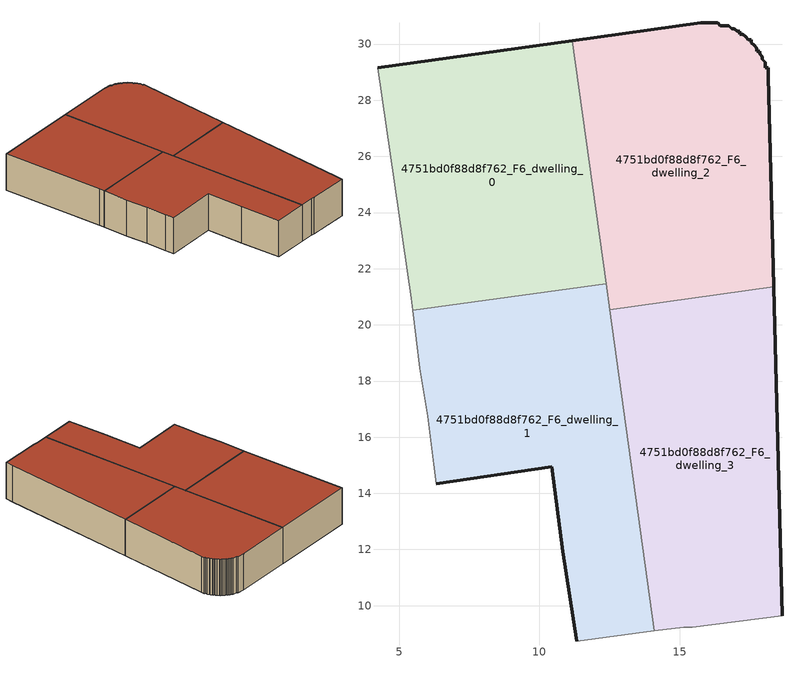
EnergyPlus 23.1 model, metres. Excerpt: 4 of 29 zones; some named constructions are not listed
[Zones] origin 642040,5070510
4751bd0f88d8f762_F6_dwelling_0
 floor to 4751bd0f88d8f762_F5_dwelling_0 (EU_floor_Construction): 12.37,21.47 11.17,30.12 4.23,29.16 5.43,20.95 5.48,20.51 z18
 wall outside (EU_wall_Construction): 4.23,29.16 11.17,30.12 z18:21
 wall to 4751bd0f88d8f762_F6_dwelling_1 (EU_wall_Construction): 12.37,21.47 5.48,20.51 z18:21
 wall adiabatic (EU_wall_Construction): 5.48,20.51 5.43,20.95 4.23,29.16 z18:21
 wall to 4751bd0f88d8f762_F6_dwelling_2 (EU_wall_Construction): 11.17,30.12 12.37,21.47 z18:21
 roof outside (EU_roof_Construction): 11.17,30.12 12.37,21.47 5.48,20.51 5.43,20.95 4.23,29.16 z21
4751bd0f88d8f762_F6_dwelling_1
 floor to 4751bd0f88d8f762_F5_dwelling_1 (EU_floor_Construction): 14.09,9.1 12.37,21.47 5.48,20.51 5.73,18.45 6.03,16.75 6.23,15.04 6.33,14.34 10.43,14.94 10.83,11.94 11.33,8.74 z18
 wall outside (EU_wall_Construction): 11.33,8.74 10.83,11.94 10.43,14.94 6.33,14.34 z18:21
 wall adiabatic (EU_wall_Construction): 6.33,14.34 6.23,15.04 6.03,16.75 5.73,18.45 5.48,20.51 / 14.09,9.1 11.33,8.74 z18:21
 wall to 4751bd0f88d8f762_F6_dwelling_3 (EU_wall_Construction): 12.5,20.54 14.09,9.1 z18:21
 wall to 4751bd0f88d8f762_F6_dwelling_2 (EU_wall_Construction): 12.37,21.47 12.5,20.54 z18:21
 roof outside (EU_roof_Construction): 12.37,21.47 14.09,9.1 11.33,8.74 10.83,11.94 10.43,14.94 6.33,14.34 6.23,15.04 6.03,16.75 5.73,18.45 5.48,20.51 z21
4751bd0f88d8f762_F6_dwelling_2
 floor to 4751bd0f88d8f762_F5_dwelling_2 (EU_floor_Construction): 18.34,21.35 18.14,28.85 18.14,29.15 18.04,29.15 18.04,29.35 17.94,29.45 17.94,29.55 17.84,29.65 17.84,29.75 17.74,29.75 17.74,29.85 17.64,29.95 17.54,30.05 17.54,30.15 17.44,30.15 17.34,30.25 17.24,30.35 17.14,30.35 17.14,30.45 17.04,30.45 16.94,30.55 16.84,30.55 16.74,30.65 16.44,30.65 16.34,30.75 15.74,30.75 11.17,30.12 12.5,20.54 z18
 wall outside (EU_wall_Construction): 11.17,30.12 15.74,30.75 16.34,30.75 16.44,30.65 16.74,30.65 16.84,30.55 16.94,30.55 17.04,30.45 17.14,30.45 17.14,30.35 17.24,30.35 17.34,30.25 17.44,30.15 17.54,30.15 17.54,30.05 17.64,29.95 17.74,29.85 17.74,29.75 17.84,29.75 17.84,29.65 17.94,29.55 17.94,29.45 18.04,29.35 18.04,29.15 18.14,29.15 18.14,28.85 18.34,21.35 z18:21
 wall to 4751bd0f88d8f762_F6_dwelling_3 (EU_wall_Construction): 18.34,21.35 12.5,20.54 z18:21
 roof outside (EU_roof_Construction): 17.54,30.15 17.54,30.05 17.64,29.95 17.74,29.85 17.74,29.75 17.84,29.75 17.84,29.65 17.94,29.55 17.94,29.45 18.04,29.35 18.04,29.15 18.14,29.15 18.14,28.85 18.34,21.35 12.5,20.54 11.17,30.12 15.74,30.75 16.34,30.75 16.44,30.65 16.74,30.65 16.84,30.55 16.94,30.55 17.04,30.45 17.14,30.45 17.14,30.35 17.24,30.35 17.34,30.25 17.44,30.15 z21
4751bd0f88d8f762_F6_dwelling_3
 floor to 4751bd0f88d8f762_F5_dwelling_3 (EU_floor_Construction): 18.64,9.64 18.64,10.34 18.34,21.35 12.5,20.54 14.09,9.1 15.14,9.24 15.44,9.24 z18
 wall outside (EU_wall_Construction): 18.34,21.35 18.64,10.34 18.64,9.64 z18:21
 wall adiabatic (EU_wall_Construction): 18.64,9.64 15.44,9.24 15.14,9.24 14.09,9.1 z18:21
 roof outside (EU_roof_Construction): 18.34,21.35 18.64,10.34 18.64,9.64 15.44,9.24 15.14,9.24 14.09,9.1 12.5,20.54 z21
[HVACTEMPLATE:THERMOSTAT] Constant Heating Setpoint=20; Constant Cooling Setpoint=50
EU_HeatOnly_4751bd0f88d8f762_F0_dwelling_0; EU_HeatOnly_4751bd0f88d8f762_F0_dwelling_1; EU_HeatOnly_4751bd0f88d8f762_F0_dwelling_2; EU_HeatOnly_4751bd0f88d8f762_F0_dwelling_3; EU_HeatOnly_4751bd0f88d8f762_F0_dwelling_4; EU_HeatOnly_4751bd0f88d8f762_F1_dwelling_0; EU_HeatOnly_4751bd0f88d8f762_F1_dwelling_1; EU_HeatOnly_4751bd0f88d8f762_F1_dwelling_2; EU_HeatOnly_4751bd0f88d8f762_F1_dwelling_3; EU_HeatOnly_4751bd0f88d8f762_F2_dwelling_0; EU_HeatOnly_4751bd0f88d8f762_F2_dwelling_1; EU_HeatOnly_4751bd0f88d8f762_F2_dwelling_2; EU_HeatOnly_4751bd0f88d8f762_F2_dwelling_3; EU_HeatOnly_4751bd0f88d8f762_F3_dwelling_0; EU_HeatOnly_4751bd0f88d8f762_F3_dwelling_1; EU_HeatOnly_4751bd0f88d8f762_F3_dwelling_2; EU_HeatOnly_4751bd0f88d8f762_F3_dwelling_3; EU_HeatOnly_4751bd0f88d8f762_F4_dwelling_0; EU_HeatOnly_4751bd0f88d8f762_F4_dwelling_1; EU_HeatOnly_4751bd0f88d8f762_F4_dwelling_2; EU_HeatOnly_4751bd0f88d8f762_F4_dwelling_3; EU_HeatOnly_4751bd0f88d8f762_F5_dwelling_0; EU_HeatOnly_4751bd0f88d8f762_F5_dwelling_1; EU_HeatOnly_4751bd0f88d8f762_F5_dwelling_2; EU_HeatOnly_4751bd0f88d8f762_F5_dwelling_3; EU_HeatOnly_4751bd0f88d8f762_F6_dwelling_0; EU_HeatOnly_4751bd0f88d8f762_F6_dwelling_1; EU_HeatOnly_4751bd0f88d8f762_F6_dwelling_2; EU_HeatOnly_4751bd0f88d8f762_F6_dwelling_3
[SCHEDULE:CONSTANT]
Name | Hourly Value
EU_AlwaysOn | 1
EU_CoolingOff | 0
[SCHEDULE:FILE] Column Number=1; Rows to Skip at Top=0; Number of Hours of Data=8760; Column Separator=Comma; Interpolate to Timestep=No; Minutes per Item=60; Adjust Schedule for Daylight Savings=Yes
Name | File
EU_Step8_GainSchedule_4751bd0f88d8f762_F5_dwelling_0_f000 | ../../schedules/4751bd0f88d8f762/4751bd0f88d8f762_F5_dwelling_0_f000_gain.csv
EU_Step8_GainSchedule_4751bd0f88d8f762_F5_dwelling_1_f000 | ../../schedules/4751bd0f88d8f762/4751bd0f88d8f762_F5_dwelling_1_f000_gain.csv
EU_Step8_GainSchedule_4751bd0f88d8f762_F5_dwelling_2_f000 | ../../schedules/4751bd0f88d8f762/4751bd0f88d8f762_F5_dwelling_2_f000_gain.csv
EU_Step8_GainSchedule_4751bd0f88d8f762_F5_dwelling_3_f000 | ../../schedules/4751bd0f88d8f762/4751bd0f88d8f762_F5_dwelling_3_f000_gain.csv
EU_Step8_GainSchedule_4751bd0f88d8f762_F6_dwelling_0_f000 | ../../schedules/4751bd0f88d8f762/4751bd0f88d8f762_F6_dwelling_0_f000_gain.csv
EU_Step8_GainSchedule_4751bd0f88d8f762_F6_dwelling_1_f000 | ../../schedules/4751bd0f88d8f762/4751bd0f88d8f762_F6_dwelling_1_f000_gain.csv
EU_Step8_GainSchedule_4751bd0f88d8f762_F6_dwelling_2_f000 | ../../schedules/4751bd0f88d8f762/4751bd0f88d8f762_F6_dwelling_2_f000_gain.csv
EU_Step8_GainSchedule_4751bd0f88d8f762_F6_dwelling_3_f000 | ../../schedules/4751bd0f88d8f762/4751bd0f88d8f762_F6_dwelling_3_f000_gain.csv
